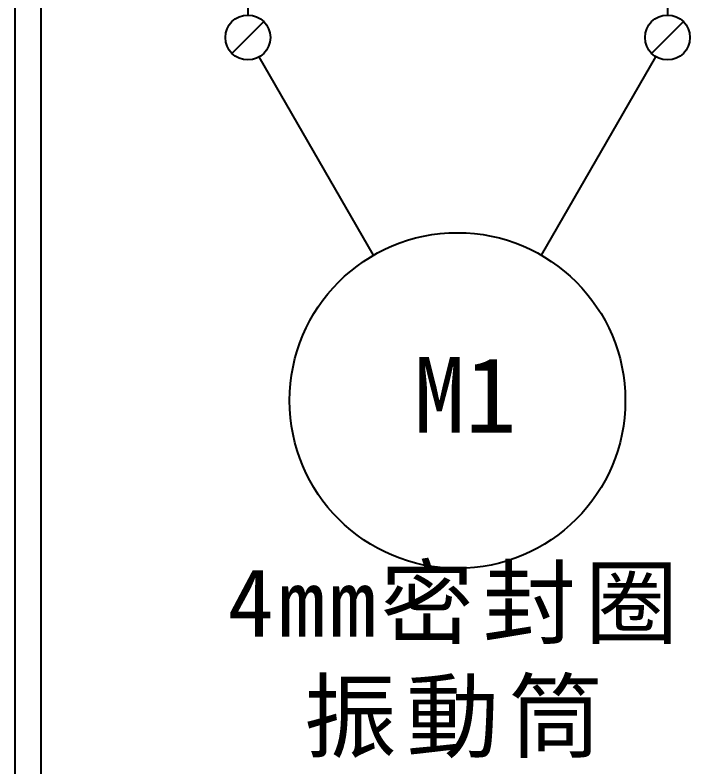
# Model space of a CAD drawing. Extents: x -24 to 263, y 255 to 459.
# Drawn here: x -23.58 to 8.58, y 274.01 to 309.84 of the extents above; entities that cross this region are included whole.
import ezdxf

# ---------------------------------------------------------------- set-up
doc = ezdxf.new("R2010")
doc.units = 0
doc.layers.get('0').update_dxf_attribs({"linetype": 'CONTINUOUS'})
doc.layers.add('圖框層', color=7, linetype='CONTINUOUS')
doc.styles.add('STSL', font='kaiu.ttf')
doc.styles.add('標楷體', font='kaiu.ttf')

msp = doc.modelspace()

# ---------------------------------------------------------------- linework, layer by layer
for p, q in [((-12.494, 332.132), (-12.486, 309.84)), ((7.506, 332.132), (7.514, 309.84)), ((-11.729, 309.527), (-13.243, 308.012)), ((8.271, 309.527), (6.757, 308.012)), ((-6.497, 298.397), (-11.951, 307.842)), ((1.503, 298.397), (6.961, 307.852))]:
    msp.add_line(p, q)
for centre, radius in [((-12.486, 308.769), 1.071), ((7.514, 308.769), 1.071), ((-2.497, 291.469), 8)]:
    msp.add_circle(centre, radius)
at = {"layer": '圖框層', "color": 7}
for p, q in [((-23.584, 255.48), (-23.584, 459.449)), ((-22.334, 256.73), (-22.334, 458.199))]:
    msp.add_line(p, q, dxfattribs=at)

# ---------------------------------------------------------------- texts
at = {"color": 0, "insert": (-2.497, 283.469), "char_height": 3.25, "width": 24.14544, "attachment_point": 2, "style": '標楷體'}
msp.add_mtext('{\\T1.1;4mm密封圈\\P振動筒}', dxfattribs=at)
at = {"layer": '圖框層', "color": 4, "style": 'STSL'}
msp.add_text('M1', height=3.6, dxfattribs=at).set_placement((-4.582, 289.945))

doc.saveas('drawing.dxf')
